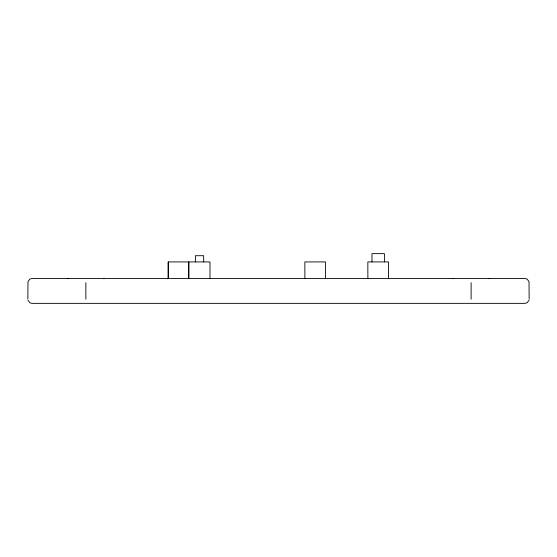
<?xml version="1.0" encoding="UTF-8"?>
<svg xmlns="http://www.w3.org/2000/svg" width="557" height="557" viewBox="0 0 557 557"><rect width="100%" height="100%" fill="white"/><g stroke="black" fill="none" stroke-linecap="round" stroke-linejoin="round"><path stroke-width="0.84" d="M529.011 300.286L527.075 302.806L525.007 303.356L31.993 303.356L29.925 302.806L27.989 300.286M103.435 278.639L104.507 278.5M488.726 278.639L489.805 278.5M189.276 261.929L209.989 261.929L209.989 278.5M452.493 278.5L453.565 278.639M67.195 278.5L68.274 278.639M529.15 299.213L529.011 281.57L527.075 279.057L525.007 278.5L31.993 278.5L29.925 279.057L27.989 281.57L27.85 299.213M471.104 282.643L471.104 299.213M388.521 278.5L388.542 261.929L367.85 261.929L367.871 278.5M384.414 261.929L384.414 253.644L371.979 253.644L371.979 261.929M325.58 278.5L325.58 261.929L304.867 261.929L304.867 278.5M203.674 261.929L203.674 255.712L195.389 255.712L195.389 261.929M188.816 278.5L188.816 261.929L168.193 261.929L168.193 278.5M188.719 261.929L188.719 278.5M168.291 261.929L168.291 278.5M85.855 282.643L85.855 299.213"/></g></svg>
